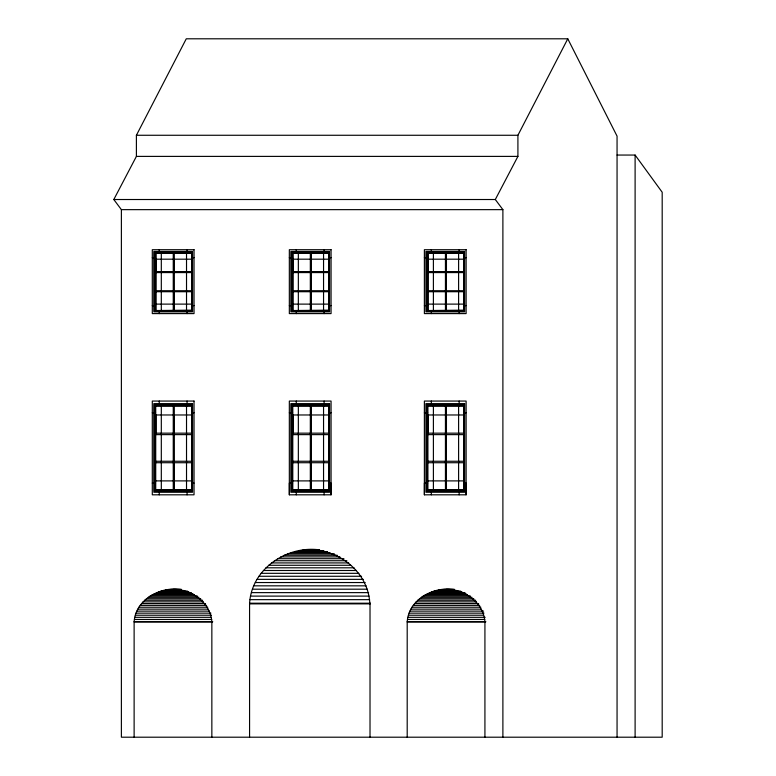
<?xml version="1.0" encoding="UTF-8"?>
<svg xmlns="http://www.w3.org/2000/svg" width="776" height="776" viewBox="0 0 776 776"><rect width="100%" height="100%" fill="white"/><g stroke="black" fill="none" stroke-linecap="round" stroke-linejoin="round"><path stroke-width="1.16" d="M156.054 433.163L156.054 414.976M156.054 271.581L156.054 259.184M173.358 490.335L173.358 405.547M173.358 310.545L173.358 252.753M173.475 490.335L173.475 405.547M173.475 310.545L173.475 252.753M174.231 490.335L174.231 462.719M174.231 310.545L174.231 291.718M174.348 490.335L174.231 405.547M174.348 433.163L174.348 414.976M174.348 310.148L174.231 252.753M174.348 271.581L174.348 259.184M191.769 433.163L191.769 414.976M191.769 271.581L191.769 259.184M328.714 483.099L331.061 483.099L331.061 494.816L289.332 494.816L289.332 483.099L292.571 483.099M293.085 433.163L293.085 414.976M293.085 271.581L293.085 259.184M310.39 490.335L310.39 405.547M310.39 310.545L310.39 252.753M310.516 490.335L310.516 405.547M310.516 310.545L310.516 252.753M311.263 490.335L311.263 405.547M311.263 310.545L311.263 252.753M311.38 490.335L311.38 405.547M311.38 310.545L311.38 252.753M328.811 433.163L328.811 414.976M328.811 271.581L328.811 259.184M463.767 483.099L466.114 483.099L466.114 494.816L424.385 494.816L424.385 483.099L427.634 483.099M428.148 433.163L428.148 414.976M428.148 271.581L428.148 259.184M445.453 490.335L445.453 405.547M445.453 310.545L445.453 252.753M446.316 490.335L446.316 462.719M446.316 310.545L446.316 291.718M446.442 490.335L446.316 405.547M446.442 433.163L446.442 414.976M446.442 310.148L446.316 252.753M446.442 271.581L446.442 259.184M463.864 433.163L463.864 414.976M463.864 271.581L463.864 259.184M249.571 737.2L249.571 603.864C251.055 569.361 286.548 545.324 319.45 549.854M134.122 737.2L134.122 621.993C135.548 599.14 160.564 586.287 181.439 589.43M407.196 737.2L407.196 621.993C408.622 599.14 433.639 586.287 454.513 589.43M161.272 489.753L161.195 490.422M186.482 489.753L186.405 490.422M298.226 490.335L298.304 489.753M323.514 489.753L323.437 490.422M433.357 489.753L433.28 490.422M458.567 489.753L458.49 490.422M191.74 406.129L192.002 405.547L155.598 405.547L155.598 490.335L192.002 490.335L192.002 405.547M328.772 406.129L329.034 405.547L292.63 405.547L292.63 490.335L329.034 490.335L328.772 489.753M463.825 406.129L464.087 405.547L427.683 405.547L427.683 490.335L464.087 490.335L463.825 489.753M617.056 155.054L635.107 155.054L662.19 192.244L662.19 737.2L121.386 737.2L121.386 209.646L113.81 199.519L136.401 156.393L136.401 135.266L186.269 38.8L567.78 38.8L617.056 136.139L617.056 737.2M113.81 199.519L495.311 199.519L517.912 156.393L517.912 135.266L567.78 38.8M191.74 253.151L155.598 252.763L191.769 253.151M328.772 253.151L292.63 252.763L328.811 253.151M463.825 253.151L427.683 252.763L463.864 253.151M155.598 310.545L191.769 310.148M292.63 310.545L328.811 310.148M427.683 310.545L463.864 310.148M136.401 135.266L517.912 135.266M136.401 156.393L517.912 156.393M121.386 209.646L502.887 209.646L502.887 737.2M192.079 252.239L154.521 252.239L154.521 311.06L192.079 311.06M464.145 252.695L427.256 252.695L427.256 310.604L464.145 310.604M152.3 257.69L155.54 257.69M191.672 257.69L194.029 257.69M289.332 257.69L292.571 257.69M328.714 257.69L331.061 257.69M424.385 257.69L427.634 257.69M463.767 257.69L466.114 257.69M155.355 259.184L192.05 259.184M292.387 259.184L329.509 259.184M427.44 259.184L464.562 259.184M155.588 271.581L192.118 271.581M292.62 271.581L329.15 271.581M427.683 271.581L464.213 271.581M155.588 272.58L192.118 272.58M292.62 272.58L329.15 272.58M427.683 272.58L464.213 272.58M155.588 290.719L192.118 290.719M292.62 290.719L329.15 290.719M427.683 290.719L464.213 290.719M155.588 291.718L192.118 291.718M292.62 291.718L329.15 291.718M427.683 291.718L464.213 291.718M155.355 304.114L192.05 304.114M292.387 304.114L329.509 304.114M427.44 304.114L464.562 304.114M152.3 305.608L155.54 305.608M191.672 305.608L194.029 305.608M289.332 305.608L292.571 305.608M328.714 305.608L331.061 305.608M424.385 305.608L427.634 305.608M463.767 305.608L466.114 305.608M192.079 404.791L154.521 404.791L154.521 491.092L192.079 491.092M192.477 404.946L155.355 404.946L155.355 490.936M329.509 404.946L292.387 404.946L292.387 490.936M464.562 404.946L427.44 404.946L427.44 490.936M464.145 405.46L427.256 405.46L427.256 490.422L464.145 490.422M156.015 406.129L191.769 406.129M293.047 406.129L328.811 406.129M428.11 406.129L463.864 406.129M152.3 412.784L155.54 412.784M191.672 412.784L194.029 412.784M289.332 412.784L292.571 412.784M328.714 412.784L331.061 412.784M424.385 412.784L427.634 412.784M463.767 412.784L466.114 412.784M155.355 414.976L192.05 414.976M292.387 414.976L329.509 414.976M427.44 414.976L464.562 414.976M155.588 433.163L192.118 433.163M292.62 433.163L329.15 433.163M427.683 433.163L464.213 433.163M155.588 434.628L192.118 434.628M292.62 434.628L329.15 434.628M427.683 434.628L464.213 434.628M155.588 461.254L192.118 461.254M292.62 461.254L329.15 461.254M427.683 461.254L464.213 461.254M155.588 462.719L192.118 462.719M292.62 462.719L329.15 462.719M427.683 462.719L464.213 462.719M155.355 480.897L192.05 480.897M292.387 480.897L329.509 480.897M427.44 480.897L464.562 480.897M152.3 483.099L155.54 483.099M191.672 483.099L194.029 483.099M156.015 489.753L191.769 489.753M293.047 489.753L328.811 489.753M428.11 489.753L463.864 489.753M306.016 549.961L319.615 549.961M302.252 550.3L319.751 550.3M298.517 550.863L323.873 550.863M294.832 551.639L327.423 551.639M291.194 552.638L329.829 552.638M287.634 553.851L334.369 553.851M284.171 555.267L337.288 555.267M280.796 556.896L339.956 556.896M277.546 558.71L343.943 558.71M274.413 560.728L346.853 560.728M271.425 562.92L348.696 562.92M268.593 565.277L350.684 565.277M265.916 567.809L354.05 567.809M263.423 570.496L356.378 570.496M261.105 573.318L358.89 573.318M258.98 576.277L361.597 576.277M257.05 579.362L363.294 579.362M255.333 582.543L365.195 582.543M253.83 585.832L366.107 585.832M252.549 589.197L367.242 589.197M170.545 589.498L181.458 589.498M443.62 589.498L454.542 589.498M168.12 589.702L181.477 589.702M441.195 589.702L454.552 589.702M165.705 590.041L181.4 590.041M438.779 590.041L454.474 590.041M163.329 590.517L183.844 590.517M436.403 590.517L456.928 590.517M160.981 591.118L187.54 591.118M434.056 591.118L460.624 591.118M158.682 591.846L188.869 591.846M431.766 591.846L461.943 591.846M156.451 592.699L191.459 592.699M251.502 592.631L368.6 592.631M429.526 592.699L465.018 592.699M154.269 593.679L192.904 593.679M427.353 593.679L465.978 593.679M152.174 594.775L194.427 594.775M425.248 594.775L467.501 594.775M150.156 595.987L197.24 595.987M250.667 596.113L368.988 596.113L370.016 603.912L370.016 737.2M423.23 595.987L470.314 595.987M148.226 597.307L198.928 597.307M421.3 597.307L472.012 597.307M146.392 598.732L200.722 598.732M419.476 598.732L473.796 598.732M250.076 599.654L369.599 599.654M144.666 600.255L202.623 600.255M417.75 600.255L475.698 600.255M143.056 601.875L203.419 601.875M416.13 601.875L476.493 601.875M249.726 603.214L370.453 603.214M141.562 603.582L205.543 603.582M414.636 603.582L478.627 603.582M249.571 603.864L370.307 603.864M140.184 605.367L206.591 605.367M413.269 605.367L479.665 605.367M138.943 607.22L207.764 607.22M412.027 607.22L480.839 607.22M137.837 609.141L207.861 609.141M410.911 609.141L480.936 609.141M136.867 611.119L209.307 611.119M409.951 611.119L483.594 611.119M136.042 613.147L210.897 613.147M409.117 613.147L483.972 613.147M135.364 615.222L211.421 615.222M408.438 615.222L483.293 615.222M134.83 617.318L210.888 617.318M407.904 617.318L485.175 617.318M134.452 619.452L211.712 619.452M407.526 619.452L484.787 619.452M134.219 621.595L212.692 621.595M407.293 621.595L485.766 621.595M134.122 621.993L212.595 621.993M407.196 621.993L485.669 621.993M446.064 589.43C464.543 588.926 483.758 602.7 484.922 621.993L484.922 737.2M172.99 589.43C191.468 588.926 210.684 602.7 211.848 621.993L211.848 737.2M309.799 549.854C336.968 549.34 363.779 568.953 368.92 596.113M495.311 199.519L502.887 209.646M191.74 310.148L192.002 252.763M191.74 489.753L192.002 490.335M458.567 406.129L458.49 405.46M433.357 406.129L433.28 405.46M323.514 406.129L323.437 405.46M298.226 405.547L298.304 406.129M186.482 406.129L186.405 405.46M161.272 406.129L161.195 405.46M446.442 405.547L446.442 406.129M445.57 252.753L445.57 304.114M445.57 405.547L445.57 480.897M174.348 405.547L174.348 406.129M635.107 155.054L635.107 737.2M466.114 494.816L466.114 401.066L424.385 401.066L424.385 494.816M463.922 252.239L463.922 311.06M463.922 404.791L463.922 491.092M459.421 404.791L459.421 405.46M459.421 490.422L459.421 491.092M459.159 249.707L459.179 252.239M459.179 311.06L459.159 313.601M459.159 401.066L459.179 404.791M459.179 491.092L459.159 494.816M458.606 252.345L458.606 310.953M458.606 404.946L458.606 490.936M433.396 252.345L433.396 310.953M433.396 404.946L433.396 490.936M431.601 404.791L431.601 405.46M431.601 490.422L431.601 491.092M431.34 249.707L431.359 252.239M431.359 311.06L431.34 313.601M431.34 401.066L431.359 404.791M431.359 491.092L431.34 494.816M428.148 253.151L428.11 310.148M427.799 271.581L427.799 272.58M427.799 290.719L427.799 291.718M427.799 433.163L427.799 434.628M427.799 461.254L427.799 462.719M427.634 252.695L427.634 310.604M427.634 405.46L427.634 490.422M427.44 252.345L427.44 310.953M426.858 252.239L426.858 311.06M426.858 404.791L426.858 491.092M331.061 494.816L331.061 401.066L289.332 401.066L289.332 494.816M328.859 252.239L328.859 311.06M328.859 404.791L328.859 491.092M328.714 252.695L328.714 310.604M328.714 405.46L328.714 490.422M324.358 404.791L324.358 405.46M324.358 490.422L324.358 491.092M324.106 249.707L324.116 252.239M324.116 311.06L324.106 313.601M324.106 401.066L324.116 404.791M324.116 491.092L324.106 494.816M323.553 252.345L323.553 310.953M323.553 404.946L323.553 490.936M298.343 252.345L298.343 310.953M298.343 404.946L298.343 490.936M296.548 404.791L296.548 405.46M296.548 490.422L296.548 491.092M296.286 249.707L296.296 252.239M296.296 311.06L296.286 313.601M296.286 401.066L296.296 404.791M296.296 491.092L296.286 494.816M293.047 253.151L293.047 310.148M292.746 271.581L292.746 272.58M292.746 290.719L292.746 291.718M292.746 433.163L292.746 434.628M292.746 461.254L292.746 462.719M292.571 252.695L292.571 310.604M292.571 405.46L292.571 490.422M292.387 252.345L292.387 310.953M291.795 252.239L291.795 311.06M291.795 404.791L291.795 491.092M191.827 252.239L191.827 311.06M191.827 404.791L191.827 491.092M191.672 252.695L191.672 310.604M191.672 405.46L191.672 490.422M187.326 404.791L187.326 405.46M187.326 490.422L187.326 491.092M187.074 249.707L187.084 252.239M187.084 311.06L187.074 313.601M187.074 401.066L187.084 404.791M187.084 491.092L187.074 494.816M186.521 252.345L186.521 310.953M186.521 404.946L186.521 490.936M161.311 252.345L161.311 310.953M161.311 404.946L161.311 490.936M159.516 404.791L159.516 405.46M159.516 490.422L159.516 491.092M159.255 249.707L159.264 252.239M159.264 311.06L159.255 313.601M159.255 401.066L159.264 404.791M159.264 491.092L159.255 494.816M156.054 253.151L156.015 310.148M155.714 271.581L155.714 272.58M155.714 290.719L155.714 291.718M155.714 433.163L155.714 434.628M155.714 461.254L155.714 462.719M155.54 252.695L155.54 310.604M155.54 405.46L155.54 490.422M155.355 252.345L155.355 310.953M154.763 252.239L154.763 311.06M154.763 404.791L154.763 491.092M194.029 249.707L152.3 249.707L152.3 313.601L194.029 313.601L194.029 249.707M331.061 249.707L289.332 249.707L289.332 313.601L331.061 313.601L331.061 249.707M466.114 249.707L424.385 249.707L424.385 313.601L466.114 313.601L466.114 249.707M192.516 251.453L153.823 251.453L153.832 311.855L192.516 311.855L192.506 251.453M329.548 251.453L290.855 251.453L290.864 311.855L329.548 311.855L329.538 251.453M464.611 251.453L425.908 251.453L425.927 311.855L464.611 311.855L464.591 251.453M329.111 252.239L291.553 252.239L291.553 311.06L329.111 311.06L329.111 252.239M464.164 252.239L426.616 252.239L426.616 311.06L464.164 311.06L464.164 252.239M192.05 252.695L155.161 252.695L155.161 310.604L192.05 310.604L192.05 252.695M329.082 252.695L292.193 252.695L292.193 310.604L329.082 310.604L329.082 252.695M194.029 401.066L152.3 401.066L152.3 494.816L194.029 494.816L194.029 401.066M192.516 403.627L153.823 403.627L153.832 492.256L192.516 492.256L192.516 403.627M329.548 403.627L290.855 403.627L290.864 492.256L329.548 492.256L329.548 403.627M464.611 403.627L425.908 403.627L425.927 492.256L464.611 492.256L464.611 403.627M329.111 404.791L291.553 404.791L291.553 491.092L329.111 491.092L329.111 404.791M464.164 404.791L426.616 404.791L426.616 491.092L464.164 491.092L464.164 404.791M192.05 405.46L155.161 405.46L155.161 490.422L192.05 490.422L192.05 405.46M329.082 405.46L292.193 405.46L292.193 490.422L329.082 490.422L329.082 405.46"/></g></svg>
